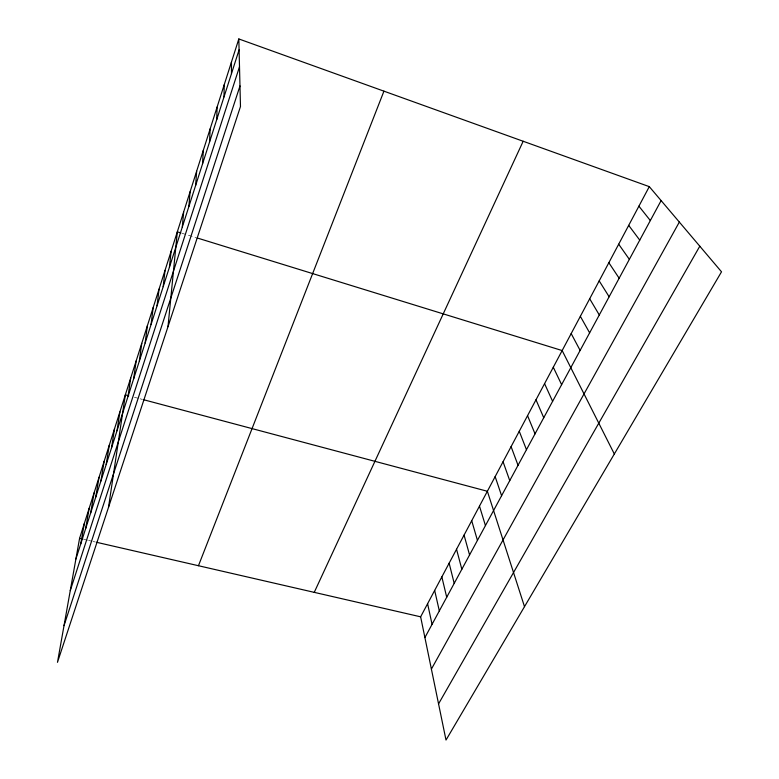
<?xml version="1.0" encoding="UTF-8"?>
<svg xmlns="http://www.w3.org/2000/svg" width="779" height="779" viewBox="0 0 779 779"><rect width="100%" height="100%" fill="white"/><g stroke="black" fill="none" stroke-linecap="round" stroke-linejoin="round"><path stroke-width="0.58" stroke-dasharray="3.9 2.92" d="M84.083 539.419L87.462 540.198M88.592 540.451L91.971 541.23M93.1 541.493L95.35 542.009M134.455 397.29L139.022 398.507M140.162 398.809L142.44 399.413M181.955 233.262L195.86 237.556"/><path stroke-width="1.17" d="M224.011 96.888L224.206 84.804M216.708 119.693L217.107 107.054M209.541 142.031L210.155 128.866M202.53 163.931L203.329 150.259M195.646 185.402L196.639 171.244M188.898 206.445L190.076 191.819M182.286 227.088L183.64 212.015M168.001 326.683L177.32 231.83L180.796 232.911M169.433 267.187L171.117 251.286M163.191 286.672L165.031 270.381M157.056 305.796L159.052 289.136M151.048 324.561L153.181 307.549M145.137 342.984L147.416 325.632M139.344 361.076L141.749 343.393M133.647 378.847L136.179 360.852M128.058 396.297L130.716 378M108.524 507.295L125.341 394.865L128.759 395.771M117.006 430.787L119.898 411.925M111.543 447.818L114.552 428.693M106.178 464.557L109.294 445.179M100.91 480.994L104.133 461.372M95.729 497.148L99.05 477.303M90.646 513.03L94.064 492.961M85.641 528.639L89.157 508.346M80.724 543.976L84.327 523.488M238.822 38.95L79.575 538.377L57.48 662.325L240.477 106.538L238.822 38.95L649.287 186.639L721.52 271.813L446.007 740.05L420.631 616.822L649.287 186.639M75.894 559.059L239.095 49.837M70.266 590.618L239.504 66.751M64.024 625.634L239.981 85.933M198.46 565.72L383.94 91.162M314.249 592.352L523.167 141.262M424.906 637.573L661.118 200.593M431.4 669.103L679.337 222.073M438.558 703.865L699.795 246.203M79.575 538.377L82.954 539.156M96.479 542.272L420.631 616.822M143.579 399.715L487.372 491.267L524.501 606.646M197.019 237.916L562.156 350.56L614.329 453.991M638.907 206.182L650.329 220.545M628.702 225.365L639.744 240.127M618.692 244.207L629.354 259.349M608.847 262.718L619.149 278.23M599.187 280.898L609.129 296.76M589.684 298.766L599.294 314.969M580.355 316.332L589.625 332.847M571.182 333.587L580.131 350.414M553.294 367.24L561.62 384.651M544.57 383.648L552.613 401.331M535.991 399.783L543.742 417.719M527.558 415.655L535.037 433.845M519.262 431.274L526.468 449.697M511.092 446.63L518.035 465.287M503.059 461.752L509.748 480.614M495.152 476.621L501.598 495.707M479.474 506.116L485.444 525.591M471.714 520.723L477.439 540.392M464.07 535.105L469.571 554.95M456.543 549.253L461.83 569.274M449.142 563.188L454.206 583.364M441.849 576.908L446.708 597.24M434.663 590.414L439.327 610.902M427.593 603.715L432.063 624.339M231.441 62.106L231.47 73.606"/></g></svg>
